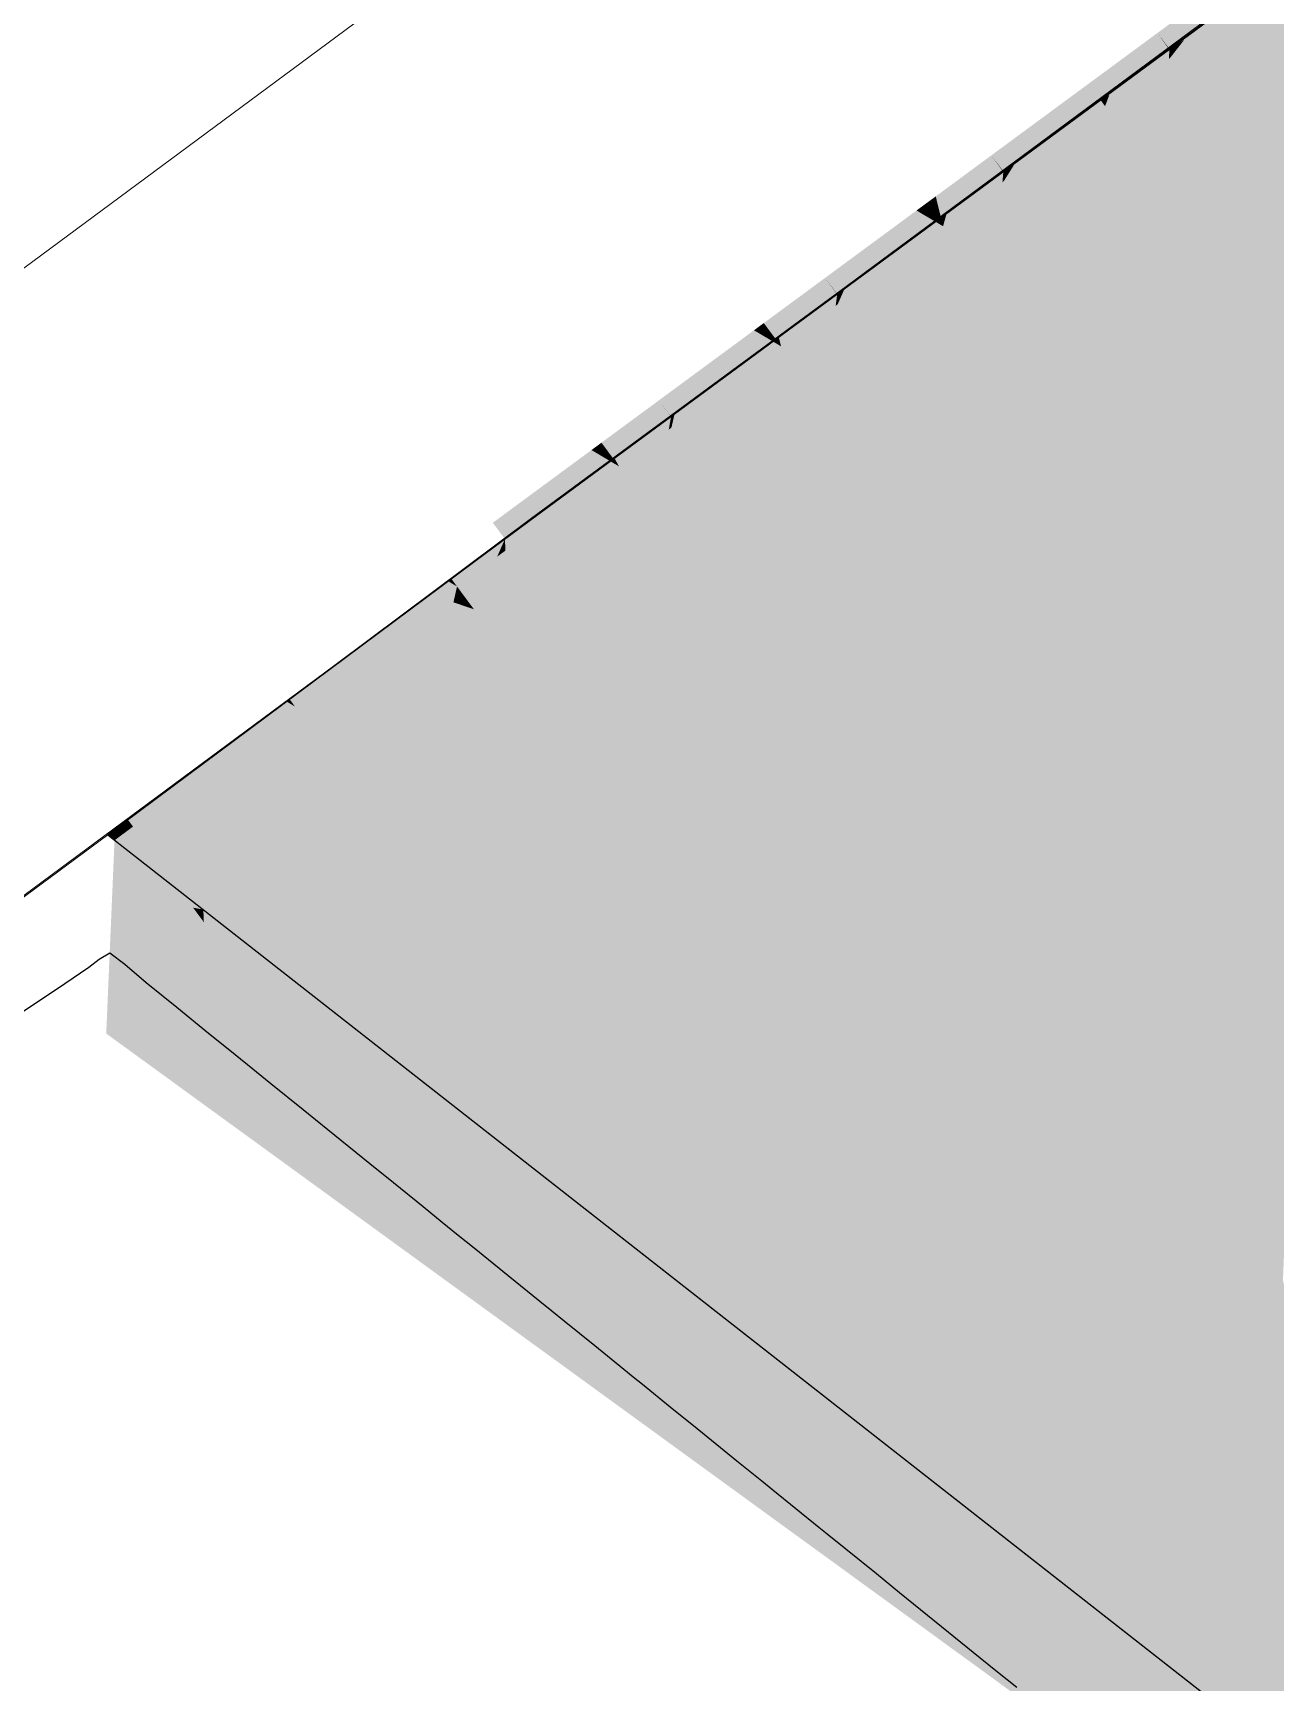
# Model space of a CAD drawing. Header units: millimetres. Extents: x 340454 to 342791, y 6993867 to 6995092.
# Drawn here: x 340753.27 to 340759.43, y 6994575.33 to 6994583.51 of the extents above; entities that cross this region are included whole.
import ezdxf

# ---------------------------------------------------------------- set-up
doc = ezdxf.new("R2010")
doc.units = ezdxf.units.MM
doc.header["$LTSCALE"] = 10
for name, color, linetype in [('A-MODELAGEM', 7, 'Continuous'), ('F-HZ-CORREDOR-FEAT', 2, 'Continuous'), ('T-HM-CURVA_INTERMEDIARIA', 45, 'Continuous'), ('URB-Calçadas', 2, 'Continuous'), ('URB-Quadras', 3, 'Continuous')]:
    doc.layers.add(name, color=color, linetype=linetype)

msp = doc.modelspace()

# ---------------------------------------------------------------- linework, layer by layer
at = {"lineweight": 20}
msp.add_lwpolyline([(340782.2703, 6994557.1014), (340785.611, 6994569.974), (340769.737, 6994591.4125), (340755.7423, 6994581.1048), (340753.6414, 6994579.5354), (340782.2703, 6994557.1014)], close=True, dxfattribs=at)
msp.add_lwpolyline([(340753.6414, 6994579.5354), (340741.1862, 6994570.321, 0.137363), (340740.1932, 6994569.0438), (340779.0267, 6994544.6031), (340782.2703, 6994557.1014), (340753.6414, 6994579.5354)], format="xyb", close=True, dxfattribs=at)
at = {"layer": 'A-MODELAGEM', "color": 11, "linetype": 'Continuous', "lineweight": -3}
for points in [[(340759.7019, 6994583.323), (340759.728, 6994583.995), (340759.3897, 6994583.7442)], [(340758.8461, 6994583.5116), (340758.9065, 6994583.4313), (340759.2633, 6994583.8191)], [(340759.2633, 6994583.8191), (340758.9065, 6994583.4313), (340758.9073, 6994583.4319)], [(340759.2633, 6994583.8191), (340758.9073, 6994583.4319), (340759.3079, 6994583.7927)], [(340759.3079, 6994583.7927), (340758.9073, 6994583.4319), (340759.3572, 6994583.7635)], [(340758.9494, 6994582.6589), (340759.3897, 6994583.7442), (340758.9083, 6994583.3873)], [(340758.9083, 6994583.3873), (340759.3897, 6994583.7442), (340758.9793, 6994583.4781)], [(340759.2997, 6994582.1863), (340759.3897, 6994583.7442), (340758.9494, 6994582.6589)], [(340759.3897, 6994583.7442), (340759.3629, 6994583.7601), (340758.9793, 6994583.4781)], [(340759.2997, 6994582.1863), (340759.7019, 6994583.323), (340759.3897, 6994583.7442)], [(340758.5041, 6994583.2596), (340758.529, 6994583.2261), (340758.8461, 6994583.5116)], [(340758.8461, 6994583.5116), (340758.529, 6994583.2261), (340758.9046, 6994583.4298)], [(340758.8461, 6994583.5116), (340758.9046, 6994583.4298), (340758.9057, 6994583.4307)], [(340758.8461, 6994583.5116), (340758.9057, 6994583.4307), (340758.9065, 6994583.4313)], [(340758.529, 6994583.2261), (340758.564, 6994583.1789), (340758.9046, 6994583.4298)], [(340758.9026, 6994583.3831), (340758.9054, 6994583.4238), (340758.6077, 6994583.205)], [(340758.9026, 6994583.3831), (340758.9037, 6994583.384), (340758.9055, 6994583.4239)], [(340758.9026, 6994583.3831), (340758.9055, 6994583.4239), (340758.9054, 6994583.4238)], [(340758.9037, 6994583.384), (340758.9083, 6994583.3873), (340758.9062, 6994583.4244)], [(340758.9037, 6994583.384), (340758.9062, 6994583.4244), (340758.9055, 6994583.4239)], [(340758.9083, 6994583.3873), (340758.9793, 6994583.4781), (340758.9062, 6994583.4244)], [(340758.5864, 6994583.1487), (340758.9026, 6994583.3831), (340758.6077, 6994583.205)], [(340758.8616, 6994582.7774), (340758.9026, 6994583.3831), (340758.5864, 6994583.1487)], [(340758.8616, 6994582.7774), (340758.9037, 6994583.384), (340758.9026, 6994583.3831)], [(340758.8757, 6994582.7583), (340758.9037, 6994583.384), (340758.8616, 6994582.7774)], [(340758.8757, 6994582.7583), (340758.9083, 6994583.3873), (340758.9037, 6994583.384)], [(340758.9494, 6994582.6589), (340758.9083, 6994583.3873), (340758.8757, 6994582.7583)], [(340758.0222, 6994582.9045), (340758.529, 6994583.2261), (340758.5041, 6994583.2596)], [(340759.6668, 6994582.4219), (340759.7019, 6994583.323), (340759.2997, 6994582.1863)], [(340758.0222, 6994582.9045), (340758.0831, 6994582.8244), (340758.529, 6994583.2261)], [(340758.529, 6994583.2261), (340758.0831, 6994582.8244), (340758.564, 6994583.1789)], [(340758.5864, 6994583.1487), (340758.5669, 6994583.175), (340758.1351, 6994582.8576)], [(340758.5864, 6994583.1487), (340758.6077, 6994583.205), (340758.5669, 6994583.175)], [(340758.1134, 6994582.1074), (340758.5864, 6994583.1487), (340758.084, 6994582.7764)], [(340758.084, 6994582.7764), (340758.5864, 6994583.1487), (340758.1351, 6994582.8576)], [(340758.4562, 6994581.6449), (340758.5864, 6994583.1487), (340758.1134, 6994582.1074)], [(340758.4562, 6994581.6449), (340758.8616, 6994582.7774), (340758.5864, 6994583.1487)], [(340757.7467, 6994582.7014), (340757.7557, 6994582.6645), (340758.0222, 6994582.9045)], [(340758.0222, 6994582.9045), (340757.7557, 6994582.6645), (340758.0812, 6994582.823)], [(340758.0222, 6994582.9045), (340758.0819, 6994582.8235), (340758.0831, 6994582.8244)], [(340758.0222, 6994582.9045), (340758.0812, 6994582.823), (340758.0819, 6994582.8235)], [(340758.084, 6994582.7764), (340758.1351, 6994582.8576), (340758.0822, 6994582.8187)], [(340757.7557, 6994582.6645), (340757.7726, 6994582.5956), (340758.0812, 6994582.823)], [(340758.03, 6994582.22), (340758.0775, 6994582.7715), (340757.783, 6994582.5532)], [(340757.783, 6994582.5532), (340758.0775, 6994582.7715), (340757.7993, 6994582.6108)], [(340758.0775, 6994582.7715), (340758.0815, 6994582.8183), (340757.7993, 6994582.6108)], [(340758.0528, 6994582.1892), (340758.0796, 6994582.7731), (340758.03, 6994582.22)], [(340758.03, 6994582.22), (340758.0796, 6994582.7731), (340758.0775, 6994582.7715)], [(340758.0743, 6994582.1602), (340758.0814, 6994582.7744), (340758.0528, 6994582.1892)], [(340758.0528, 6994582.1892), (340758.0814, 6994582.7744), (340758.0796, 6994582.7731)], [(340758.0945, 6994582.133), (340758.0828, 6994582.7755), (340758.0743, 6994582.1602)], [(340758.0743, 6994582.1602), (340758.0828, 6994582.7755), (340758.0814, 6994582.7744)], [(340758.0775, 6994582.7715), (340758.0796, 6994582.7731), (340758.0817, 6994582.8184)], [(340758.0775, 6994582.7715), (340758.0817, 6994582.8184), (340758.0815, 6994582.8183)], [(340758.0796, 6994582.7731), (340758.0814, 6994582.7744), (340758.0819, 6994582.8185)], [(340758.0796, 6994582.7731), (340758.0819, 6994582.8185), (340758.0817, 6994582.8184)], [(340758.0814, 6994582.7744), (340758.0828, 6994582.7755), (340758.082, 6994582.8186)], [(340758.0814, 6994582.7744), (340758.082, 6994582.8186), (340758.0819, 6994582.8185)], [(340758.0828, 6994582.7755), (340758.0822, 6994582.8187), (340758.082, 6994582.8186)], [(340758.0828, 6994582.7755), (340758.084, 6994582.7764), (340758.0822, 6994582.8187)], [(340758.0945, 6994582.133), (340758.084, 6994582.7764), (340758.0828, 6994582.7755)], [(340758.1134, 6994582.1074), (340758.084, 6994582.7764), (340758.0945, 6994582.133)], [(340758.7999, 6994581.8655), (340758.8616, 6994582.7774), (340758.4562, 6994581.6449)], [(340758.7999, 6994581.8655), (340758.8757, 6994582.7583), (340758.8616, 6994582.7774)], [(340758.8369, 6994581.8892), (340758.8757, 6994582.7583), (340758.7999, 6994581.8655)], [(340758.8369, 6994581.8892), (340758.9494, 6994582.6589), (340758.8757, 6994582.7583)], [(340757.6991, 6994582.6664), (340757.7557, 6994582.6645), (340757.7467, 6994582.7014)], [(340757.1983, 6994582.2973), (340757.2585, 6994582.2166), (340757.6514, 6994582.6312)], [(340757.6514, 6994582.6312), (340757.2585, 6994582.2166), (340757.2588, 6994582.2169)], [(340757.6514, 6994582.6312), (340757.2588, 6994582.2169), (340757.6921, 6994582.6071)], [(340757.6921, 6994582.6071), (340757.2588, 6994582.2169), (340757.7454, 6994582.5755)], [(340757.6514, 6994582.6312), (340757.6921, 6994582.6071), (340757.6991, 6994582.6664)], [(340757.6991, 6994582.6664), (340757.6921, 6994582.6071), (340757.7226, 6994582.6347)], [(340757.7226, 6994582.6347), (340757.6921, 6994582.6071), (340757.7454, 6994582.5755)], [(340757.6991, 6994582.6664), (340757.7226, 6994582.6347), (340757.7557, 6994582.6645)], [(340757.7557, 6994582.6645), (340757.7226, 6994582.6347), (340757.7725, 6994582.5955)], [(340757.7226, 6994582.6347), (340757.759, 6994582.5856), (340757.7725, 6994582.5955)], [(340757.7226, 6994582.6347), (340757.7454, 6994582.5755), (340757.7455, 6994582.5756)], [(340757.7226, 6994582.6347), (340757.7455, 6994582.5756), (340757.759, 6994582.5856)], [(340757.7557, 6994582.6645), (340757.7725, 6994582.5955), (340757.7726, 6994582.5956)], [(340757.783, 6994582.5532), (340757.7993, 6994582.6108), (340757.7735, 6994582.5919)], [(340758.9874, 6994581.9858), (340758.9494, 6994582.6589), (340758.8369, 6994581.8892)], [(340759.2997, 6994582.1863), (340758.9494, 6994582.6589), (340758.9874, 6994581.9858)], [(340757.291, 6994581.5377), (340757.783, 6994582.5532), (340757.2605, 6994582.166)], [(340757.2605, 6994582.166), (340757.783, 6994582.5532), (340757.2924, 6994582.2383)], [(340757.6127, 6994581.1036), (340757.783, 6994582.5532), (340757.291, 6994581.5377)], [(340757.783, 6994582.5532), (340757.7486, 6994582.5736), (340757.2924, 6994582.2383)], [(340757.6127, 6994581.1036), (340758.03, 6994582.22), (340757.783, 6994582.5532)], [(340757.783, 6994582.5532), (340757.7611, 6994582.5828), (340757.7486, 6994582.5736)], [(340757.783, 6994582.5532), (340757.7735, 6994582.5919), (340757.7611, 6994582.5828)], [(340759.6668, 6994582.4219), (340759.2997, 6994582.1863), (340759.6342, 6994581.5818)], [(340756.8941, 6994582.0731), (340756.9162, 6994582.0433), (340757.1983, 6994582.2973)], [(340757.1983, 6994582.2973), (340756.9162, 6994582.0433), (340757.2575, 6994582.2159)], [(340757.1983, 6994582.2973), (340757.2575, 6994582.2159), (340757.258, 6994582.2163)], [(340757.1983, 6994582.2973), (340757.258, 6994582.2163), (340757.2585, 6994582.2166)], [(340756.9162, 6994582.0433), (340756.954, 6994581.9923), (340757.2575, 6994582.2159)], [(340757.2506, 6994582.1586), (340757.2576, 6994582.2127), (340756.9691, 6994582.0006)], [(340757.2506, 6994582.1586), (340757.2549, 6994582.1619), (340757.2579, 6994582.2129)], [(340757.2506, 6994582.1586), (340757.2579, 6994582.2129), (340757.2576, 6994582.2127)], [(340757.2549, 6994582.1619), (340757.2581, 6994582.1642), (340757.2581, 6994582.213)], [(340757.2549, 6994582.1619), (340757.2581, 6994582.213), (340757.2579, 6994582.2129)], [(340757.2581, 6994582.1642), (340757.2605, 6994582.166), (340757.2582, 6994582.2131)], [(340757.2581, 6994582.1642), (340757.2582, 6994582.2131), (340757.2581, 6994582.213)], [(340757.2605, 6994582.166), (340757.2924, 6994582.2383), (340757.2582, 6994582.2131)], [(340757.9526, 6994581.3217), (340758.03, 6994582.22), (340757.6127, 6994581.1036)], [(340757.9526, 6994581.3217), (340758.0528, 6994582.1892), (340758.03, 6994582.22)], [(340758.0149, 6994581.3617), (340758.0528, 6994582.1892), (340757.9526, 6994581.3217)], [(340758.0149, 6994581.3617), (340758.0743, 6994582.1602), (340758.0528, 6994582.1892)], [(340759.2997, 6994582.1863), (340758.9874, 6994581.9858), (340759.0156, 6994581.4862)], [(340759.2997, 6994582.1863), (340759.0156, 6994581.4862), (340759.6342, 6994581.5818)], [(340756.9796, 6994581.9578), (340757.2506, 6994582.1586), (340756.9691, 6994582.0006)], [(340757.188, 6994581.6766), (340757.2506, 6994582.1586), (340756.9796, 6994581.9578)], [(340757.2242, 6994581.6278), (340757.2549, 6994582.1619), (340757.188, 6994581.6766)], [(340757.188, 6994581.6766), (340757.2549, 6994582.1619), (340757.2506, 6994582.1586)], [(340757.2242, 6994581.6278), (340757.2581, 6994582.1642), (340757.2549, 6994582.1619)], [(340757.2585, 6994581.5815), (340757.2581, 6994582.1642), (340757.2242, 6994581.6278)], [(340757.2585, 6994581.5815), (340757.2605, 6994582.166), (340757.2581, 6994582.1642)], [(340757.291, 6994581.5377), (340757.2605, 6994582.166), (340757.2585, 6994581.5815)], [(340758.0655, 6994581.3941), (340758.0743, 6994582.1602), (340758.0149, 6994581.3617)], [(340758.0655, 6994581.3941), (340758.0945, 6994582.133), (340758.0743, 6994582.1602)], [(340758.1074, 6994581.421), (340758.0945, 6994582.133), (340758.0655, 6994581.3941)], [(340758.1074, 6994581.421), (340758.1134, 6994582.1074), (340758.0945, 6994582.133)], [(340758.1426, 6994581.4437), (340758.1134, 6994582.1074), (340758.1074, 6994581.421)], [(340758.4562, 6994581.6449), (340758.1134, 6994582.1074), (340758.1426, 6994581.4437)], [(340756.3744, 6994581.6902), (340756.4344, 6994581.6093), (340756.8455, 6994582.0373)], [(340756.8455, 6994582.0373), (340756.4344, 6994581.6093), (340756.4346, 6994581.6094)], [(340756.8455, 6994582.0373), (340756.4346, 6994581.6094), (340756.8842, 6994582.0144)], [(340756.8455, 6994582.0373), (340756.8842, 6994582.0144), (340756.8941, 6994582.0731)], [(340756.8941, 6994582.0731), (340756.8842, 6994582.0144), (340756.9162, 6994582.0433)], [(340756.9162, 6994582.0433), (340756.8842, 6994582.0144), (340756.9395, 6994581.9815)], [(340756.9162, 6994582.0433), (340756.9395, 6994581.9816), (340756.954, 6994581.9923)], [(340756.9162, 6994582.0433), (340756.9395, 6994581.9815), (340756.9395, 6994581.9816)], [(340756.8842, 6994582.0144), (340756.4346, 6994581.6094), (340756.9395, 6994581.9815)], [(340756.459, 6994580.9808), (340756.9796, 6994581.9578), (340756.4363, 6994581.5551)], [(340756.4363, 6994581.5551), (340756.9796, 6994581.9578), (340756.4509, 6994581.6197)], [(340756.9796, 6994581.9578), (340756.9415, 6994581.9804), (340756.4509, 6994581.6197)], [(340756.7692, 6994580.5623), (340756.9796, 6994581.9578), (340756.459, 6994580.9808)], [(340756.7692, 6994580.5623), (340757.188, 6994581.6766), (340756.9796, 6994581.9578)], [(340756.9796, 6994581.9578), (340756.9553, 6994581.9905), (340756.9415, 6994581.9804)], [(340756.9796, 6994581.9578), (340756.9691, 6994582.0006), (340756.9553, 6994581.9905)], [(340758.9874, 6994581.9858), (340758.8369, 6994581.8892), (340759.0156, 6994581.4862)], [(340758.7999, 6994581.8655), (340758.4562, 6994581.6449), (340758.7259, 6994580.7726)], [(340758.7999, 6994581.8655), (340758.7259, 6994580.7726), (340758.7945, 6994580.9414)], [(340758.8369, 6994581.8892), (340758.7999, 6994581.8655), (340758.7945, 6994580.9414)], [(340758.8369, 6994581.8892), (340758.7945, 6994580.9414), (340759.0156, 6994581.4862)], [(340756.0891, 6994581.4799), (340756.1099, 6994581.4518), (340756.3744, 6994581.6902)], [(340756.3744, 6994581.6902), (340756.1099, 6994581.4518), (340756.4339, 6994581.6089)], [(340756.3744, 6994581.6902), (340756.4339, 6994581.6089), (340756.4342, 6994581.6091)], [(340756.3744, 6994581.6902), (340756.4342, 6994581.6091), (340756.4344, 6994581.6093)], [(340756.4363, 6994581.5551), (340756.4509, 6994581.6197), (340756.4343, 6994581.6075)], [(340757.0682, 6994580.7541), (340757.188, 6994581.6766), (340756.7692, 6994580.5623)], [(340757.0682, 6994580.7541), (340757.2242, 6994581.6278), (340757.188, 6994581.6766)], [(340757.178, 6994580.8246), (340757.2242, 6994581.6278), (340757.0682, 6994580.7541)], [(340757.178, 6994580.8246), (340757.2585, 6994581.5815), (340757.2242, 6994581.6278)], [(340758.4562, 6994581.6449), (340758.1426, 6994581.4437), (340758.1685, 6994580.8561)], [(340758.4562, 6994581.6449), (340758.1685, 6994580.8561), (340758.7259, 6994580.7726)], [(340756.1099, 6994581.4518), (340756.1491, 6994581.399), (340756.4339, 6994581.6089)], [(340756.4227, 6994581.5449), (340756.4339, 6994581.6072), (340756.1543, 6994581.4017)], [(340756.1762, 6994581.3623), (340756.4227, 6994581.5449), (340756.1543, 6994581.4017)], [(340756.3481, 6994581.1305), (340756.4227, 6994581.5449), (340756.1762, 6994581.3623)], [(340756.4043, 6994581.0546), (340756.4311, 6994581.5512), (340756.3481, 6994581.1305)], [(340756.3481, 6994581.1305), (340756.4311, 6994581.5512), (340756.4227, 6994581.5449)], [(340756.459, 6994580.9808), (340756.4363, 6994581.5551), (340756.4043, 6994581.0546)], [(340756.4043, 6994581.0546), (340756.4363, 6994581.5551), (340756.4311, 6994581.5512)], [(340756.4311, 6994581.5512), (340756.4339, 6994581.6072), (340756.4227, 6994581.5449)], [(340756.4363, 6994581.5551), (340756.4341, 6994581.6074), (340756.4311, 6994581.5512)], [(340756.4311, 6994581.5512), (340756.4341, 6994581.6074), (340756.4339, 6994581.6072)], [(340756.4363, 6994581.5551), (340756.4343, 6994581.6075), (340756.4341, 6994581.6074)], [(340757.259, 6994580.8765), (340757.2585, 6994581.5815), (340757.178, 6994580.8246)], [(340757.259, 6994580.8765), (340757.291, 6994581.5377), (340757.2585, 6994581.5815)], [(340757.3211, 6994580.9164), (340757.291, 6994581.5377), (340757.259, 6994580.8765)], [(340757.6127, 6994581.1036), (340757.291, 6994581.5377), (340757.3211, 6994580.9164)], [(340759.6342, 6994581.5818), (340759.0156, 6994581.4862), (340759.0805, 6994580.3357)], [(340759.6342, 6994581.5818), (340759.0805, 6994580.3357), (340759.5863, 6994580.3527)], [(340756.0395, 6994581.4433), (340756.0762, 6994581.4216), (340756.0891, 6994581.4799)], [(340756.0891, 6994581.4799), (340756.0762, 6994581.4216), (340756.1099, 6994581.4518)], [(340756.1099, 6994581.4518), (340756.0762, 6994581.4216), (340756.1336, 6994581.3876)], [(340756.1099, 6994581.4518), (340756.1336, 6994581.3876), (340756.1491, 6994581.399)], [(340756.1099, 6994581.4518), (340756.1336, 6994581.3876), (340756.1336, 6994581.3876)], [(340759.0156, 6994581.4862), (340758.7945, 6994580.9414), (340759.0805, 6994580.3357)], [(340755.5505, 6994581.083), (340755.6103, 6994581.0019), (340756.0395, 6994581.4433)], [(340756.0395, 6994581.4433), (340755.6103, 6994581.0019), (340756.0762, 6994581.4216)], [(340756.0762, 6994581.4216), (340755.6103, 6994581.0019), (340756.1336, 6994581.3876)], [(340756.1762, 6994581.3623), (340756.1344, 6994581.3871), (340755.6103, 6994581.0019)], [(340756.1762, 6994581.3623), (340756.1496, 6994581.3983), (340756.1344, 6994581.3871)], [(340756.1762, 6994581.3623), (340756.1543, 6994581.4017), (340756.1496, 6994581.3983)], [(340758.0655, 6994581.3941), (340758.0149, 6994581.3617), (340758.0557, 6994580.5468)], [(340758.0655, 6994581.3941), (340758.0557, 6994580.5468), (340758.12, 6994580.7232)], [(340758.1074, 6994581.421), (340758.0655, 6994581.3941), (340758.12, 6994580.7232)], [(340758.1426, 6994581.4437), (340758.1074, 6994581.421), (340758.1685, 6994580.8561)], [(340758.1074, 6994581.421), (340758.12, 6994580.7232), (340758.1685, 6994580.8561)], [(340755.6131, 6994580.9449), (340756.1762, 6994581.3623), (340755.6103, 6994581.0019)], [(340755.6391, 6994580.4076), (340756.1762, 6994581.3623), (340755.6131, 6994580.9449)], [(340755.9257, 6994580.0209), (340756.1762, 6994581.3623), (340755.6391, 6994580.4076)], [(340756.1775, 6994580.1825), (340756.1762, 6994581.3623), (340755.9257, 6994580.0209)], [(340756.1775, 6994580.1825), (340756.3481, 6994581.1305), (340756.1762, 6994581.3623)], [(340757.9526, 6994581.3217), (340757.6127, 6994581.1036), (340757.8334, 6994579.9374)], [(340757.9526, 6994581.3217), (340757.8334, 6994579.9374), (340757.9662, 6994580.3016)], [(340758.0149, 6994581.3617), (340757.9526, 6994581.3217), (340757.9662, 6994580.3016)], [(340758.0149, 6994581.3617), (340757.9662, 6994580.3016), (340758.0557, 6994580.5468)], [(340756.1775, 6994580.1825), (340756.4043, 6994581.0546), (340756.3481, 6994581.1305)], [(340756.3638, 6994580.302), (340756.4043, 6994581.0546), (340756.1775, 6994580.1825)], [(340756.3638, 6994580.302), (340756.459, 6994580.9808), (340756.4043, 6994581.0546)], [(340757.6127, 6994581.1036), (340757.3211, 6994580.9164), (340757.3515, 6994580.2887)], [(340757.6127, 6994581.1036), (340757.3515, 6994580.2887), (340757.8334, 6994579.9374)], [(340755.3484, 6994580.7998), (340755.6103, 6994581.0019), (340755.3451, 6994580.8043)], [(340755.3604, 6994580.7837), (340755.6103, 6994581.0019), (340755.3484, 6994580.7998)], [(340755.4892, 6994580.853), (340755.6103, 6994581.0019), (340755.3604, 6994580.7837)], [(340755.5717, 6994580.9142), (340755.6103, 6994581.0019), (340755.4892, 6994580.853)], [(340755.6013, 6994580.9362), (340755.6103, 6994581.0019), (340755.5717, 6994580.9142)], [(340755.6131, 6994580.9449), (340755.6103, 6994581.0019), (340755.6013, 6994580.9362)], [(340756.4828, 6994580.3784), (340756.459, 6994580.9808), (340756.3638, 6994580.302)], [(340756.7692, 6994580.5623), (340756.459, 6994580.9808), (340756.4828, 6994580.3784)], [(340755.5462, 6994580.533), (340755.5717, 6994580.9142), (340755.4568, 6994580.6535)], [(340755.4568, 6994580.6535), (340755.5717, 6994580.9142), (340755.4892, 6994580.853)], [(340755.6391, 6994580.4076), (340755.6131, 6994580.9449), (340755.5462, 6994580.533)], [(340755.5462, 6994580.533), (340755.6131, 6994580.9449), (340755.6013, 6994580.9362)], [(340755.5462, 6994580.533), (340755.6013, 6994580.9362), (340755.5717, 6994580.9142)], [(340757.259, 6994580.8765), (340757.178, 6994580.8246), (340757.2595, 6994580.0018)], [(340757.3211, 6994580.9164), (340757.259, 6994580.8765), (340757.3515, 6994580.2887)], [(340757.259, 6994580.8765), (340757.2595, 6994580.0018), (340757.3515, 6994580.2887)], [(340758.7945, 6994580.9414), (340758.7259, 6994580.7726), (340758.7323, 6994579.5519)], [(340758.7945, 6994580.9414), (340758.7323, 6994579.5519), (340759.0805, 6994580.3357)], [(340755.3348, 6994580.7894), (340755.3451, 6994580.8043), (340755.3293, 6994580.7926)], [(340755.3348, 6994580.7894), (340755.3484, 6994580.7998), (340755.3451, 6994580.8043)], [(340755.3539, 6994580.778), (340755.3484, 6994580.7998), (340755.3348, 6994580.7894)], [(340755.3539, 6994580.778), (340755.3604, 6994580.7837), (340755.3484, 6994580.7998)], [(340755.4892, 6994580.853), (340755.3604, 6994580.7837), (340755.3729, 6994580.7668)], [(340755.3949, 6994580.7371), (340755.4892, 6994580.853), (340755.3729, 6994580.7668)], [(340755.4568, 6994580.6535), (340755.4892, 6994580.853), (340755.3949, 6994580.7371)], [(340757.178, 6994580.8246), (340757.0682, 6994580.7541), (340757.1025, 6994579.512)], [(340757.178, 6994580.8246), (340757.1025, 6994579.512), (340757.2595, 6994580.0018)], [(340758.1685, 6994580.8561), (340758.12, 6994580.7232), (340758.2263, 6994579.5417)], [(340758.7259, 6994580.7726), (340758.1685, 6994580.8561), (340758.2263, 6994579.5417)], [(340754.5565, 6994580.1888), (340755.3293, 6994580.7926), (340754.5431, 6994580.207)], [(340754.5565, 6994580.1888), (340755.3348, 6994580.7894), (340755.3293, 6994580.7926)], [(340755.1625, 6994580.6109), (340755.3348, 6994580.7894), (340754.5565, 6994580.1888)], [(340755.1625, 6994580.6109), (340755.3539, 6994580.778), (340755.3348, 6994580.7894)], [(340755.3729, 6994580.7668), (340755.3539, 6994580.778), (340755.1625, 6994580.6109)], [(340755.3551, 6994580.6883), (340755.3729, 6994580.7668), (340755.1625, 6994580.6109)], [(340755.3729, 6994580.7668), (340755.3604, 6994580.7837), (340755.3539, 6994580.778)], [(340755.3551, 6994580.6883), (340755.3949, 6994580.7371), (340755.3729, 6994580.7668)], [(340755.4568, 6994580.6535), (340755.3949, 6994580.7371), (340755.3551, 6994580.6883)], [(340757.0682, 6994580.7541), (340756.7692, 6994580.5623), (340756.5127, 6994579.6224)], [(340757.0682, 6994580.7541), (340756.5127, 6994579.6224), (340756.7735, 6994578.4858)], [(340757.0682, 6994580.7541), (340756.7735, 6994578.4858), (340757.1025, 6994579.512)], [(340758.12, 6994580.7232), (340758.0557, 6994580.5468), (340758.145, 6994579.3415)], [(340758.12, 6994580.7232), (340758.145, 6994579.3415), (340758.2263, 6994579.5417)], [(340758.7259, 6994580.7726), (340758.2263, 6994579.5417), (340758.6273, 6994579.3156)], [(340758.7259, 6994580.7726), (340758.6273, 6994579.3156), (340758.7323, 6994579.5519)], [(340755.2321, 6994580.1432), (340755.3551, 6994580.6883), (340754.7434, 6994579.9367)], [(340754.7434, 6994579.9367), (340755.3551, 6994580.6883), (340755.1625, 6994580.6109)], [(340755.2321, 6994580.1432), (340755.4568, 6994580.6535), (340755.3551, 6994580.6883)], [(340755.2321, 6994580.1432), (340755.5462, 6994580.533), (340755.4568, 6994580.6535)], [(340755.1625, 6994580.6109), (340754.5565, 6994580.1888), (340754.5695, 6994580.1713)], [(340754.6047, 6994580.1239), (340755.1625, 6994580.6109), (340754.5695, 6994580.1713)], [(340754.7434, 6994579.9367), (340755.1625, 6994580.6109), (340754.6047, 6994580.1239)], [(340756.7692, 6994580.5623), (340756.4828, 6994580.3784), (340756.5127, 6994579.6224)], [(340755.4329, 6994579.7046), (340755.5462, 6994580.533), (340755.2321, 6994580.1432)], [(340755.4329, 6994579.7046), (340755.6391, 6994580.4076), (340755.5462, 6994580.533)], [(340758.0557, 6994580.5468), (340757.9662, 6994580.3016), (340758.0387, 6994579.0796)], [(340758.0557, 6994580.5468), (340758.0387, 6994579.0796), (340758.145, 6994579.3415)], [(340755.666, 6994579.8542), (340755.6391, 6994580.4076), (340755.4329, 6994579.7046)], [(340755.9257, 6994580.0209), (340755.6391, 6994580.4076), (340755.666, 6994579.8542)], [(340756.4828, 6994580.3784), (340756.3638, 6994580.302), (340756.5127, 6994579.6224)], [(340759.0805, 6994580.3357), (340758.7323, 6994579.5519), (340759.1329, 6994579.4085)], [(340759.5863, 6994580.3527), (340759.0805, 6994580.3357), (340759.1329, 6994579.4085)], [(340759.5863, 6994580.3527), (340759.1329, 6994579.4085), (340759.5481, 6994579.3693)], [(340756.3638, 6994580.302), (340756.1775, 6994580.1825), (340756.2816, 6994578.776)], [(340756.3638, 6994580.302), (340756.2816, 6994578.776), (340756.5127, 6994579.6224)], [(340757.3515, 6994580.2887), (340757.2595, 6994580.0018), (340757.423, 6994578.8124)], [(340757.3515, 6994580.2887), (340757.423, 6994578.8124), (340757.8334, 6994579.9374)], [(340757.9662, 6994580.3016), (340757.8334, 6994579.9374), (340757.8938, 6994578.7224)], [(340757.9662, 6994580.3016), (340757.8938, 6994578.7224), (340758.0387, 6994579.0796)], [(340753.7646, 6994579.5779), (340754.5281, 6994580.1959), (340753.7411, 6994579.6096)], [(340753.7646, 6994579.5779), (340754.5493, 6994580.1833), (340754.5281, 6994580.1959)], [(340753.7661, 6994579.5759), (340754.5493, 6994580.1833), (340753.7646, 6994579.5779)], [(340754.5695, 6994580.1713), (340754.5493, 6994580.1833), (340753.7661, 6994579.5759)], [(340754.5421, 6994580.0692), (340754.5695, 6994580.1713), (340753.7661, 6994579.5759)], [(340754.5493, 6994580.1833), (340754.5431, 6994580.207), (340754.5281, 6994580.1959)], [(340754.5421, 6994580.0692), (340754.6047, 6994580.1239), (340754.5695, 6994580.1713)], [(340754.5493, 6994580.1833), (340754.5565, 6994580.1888), (340754.5431, 6994580.207)], [(340754.5695, 6994580.1713), (340754.5565, 6994580.1888), (340754.5493, 6994580.1833)], [(340754.9928, 6994579.6002), (340755.2321, 6994580.1432), (340754.7434, 6994579.9367)], [(340755.0822, 6994579.4796), (340755.2321, 6994580.1432), (340754.9928, 6994579.6002)], [(340755.4329, 6994579.7046), (340755.2321, 6994580.1432), (340755.0822, 6994579.4796)], [(340756.1775, 6994580.1825), (340755.706, 6994579.0293), (340755.762, 6994577.8736)], [(340756.1775, 6994580.1825), (340755.9257, 6994580.0209), (340755.706, 6994579.0293)], [(340756.1775, 6994580.1825), (340755.762, 6994577.8736), (340756.2816, 6994578.776)], [(340753.849, 6994579.464), (340754.5421, 6994580.0692), (340753.7661, 6994579.5759)], [(340754.3901, 6994579.5024), (340754.5421, 6994580.0692), (340753.849, 6994579.464)], [(340754.3901, 6994579.5024), (340754.7434, 6994579.9367), (340754.5421, 6994580.0692)], [(340754.7434, 6994579.9367), (340754.6047, 6994580.1239), (340754.5421, 6994580.0692)], [(340755.9257, 6994580.0209), (340755.666, 6994579.8542), (340755.706, 6994579.0293)], [(340757.2595, 6994580.0018), (340757.1025, 6994579.512), (340757.2606, 6994578.3671)], [(340757.2595, 6994580.0018), (340757.2606, 6994578.3671), (340757.423, 6994578.8124)], [(340754.9928, 6994579.6002), (340754.7434, 6994579.9367), (340754.3901, 6994579.5024)], [(340757.8334, 6994579.9374), (340757.423, 6994578.8124), (340757.6843, 6994578.2064)], [(340757.8334, 6994579.9374), (340757.6843, 6994578.2064), (340757.8938, 6994578.7224)], [(340755.666, 6994579.8542), (340755.4329, 6994579.7046), (340755.706, 6994579.0293)], [(340755.4329, 6994579.7046), (340755.0822, 6994579.4796), (340755.2385, 6994578.2839)], [(340755.4329, 6994579.7046), (340755.2385, 6994578.2839), (340755.706, 6994579.0293)], [(340753.6752, 6994579.5089), (340753.7269, 6994579.5991), (340753.6414, 6994579.5354)], [(340753.6752, 6994579.5089), (340753.7638, 6994579.5772), (340753.7269, 6994579.5991)], [(340753.6755, 6994579.5087), (340753.7638, 6994579.5772), (340753.6752, 6994579.5089)], [(340753.7661, 6994579.5759), (340753.7638, 6994579.5772), (340753.6755, 6994579.5087)], [(340753.7312, 6994579.465), (340753.7661, 6994579.5759), (340753.6755, 6994579.5087)], [(340753.7638, 6994579.5772), (340753.7411, 6994579.6096), (340753.7269, 6994579.5991)], [(340753.849, 6994579.464), (340753.7661, 6994579.5759), (340753.7312, 6994579.465)], [(340753.7638, 6994579.5772), (340753.7646, 6994579.5779), (340753.7411, 6994579.6096)], [(340753.7661, 6994579.5759), (340753.7646, 6994579.5779), (340753.7638, 6994579.5772)], [(340754.8836, 6994579.3521), (340754.9928, 6994579.6002), (340754.3901, 6994579.5024)], [(340755.0822, 6994579.4796), (340754.9928, 6994579.6002), (340754.8836, 6994579.3521)], [(340756.5127, 6994579.6224), (340756.2816, 6994578.776), (340756.5812, 6994577.886)], [(340756.5127, 6994579.6224), (340756.5812, 6994577.886), (340756.7735, 6994578.4858)], [(340753.6752, 6994579.5089), (340753.6414, 6994579.5354), (340753.6745, 6994579.508)], [(340753.731, 6994579.4644), (340753.6745, 6994579.508), (340753.6634, 6994579.2494)], [(340753.6755, 6994579.5087), (340753.6752, 6994579.5089), (340753.6745, 6994579.508)], [(340753.7312, 6994579.465), (340753.6755, 6994579.5087), (340753.6745, 6994579.508)], [(340753.7312, 6994579.465), (340753.6745, 6994579.508), (340753.731, 6994579.4644)], [(340754.3901, 6994579.5024), (340753.849, 6994579.464), (340754.0105, 6994579.2461)], [(340754.1149, 6994579.1643), (340754.3901, 6994579.5024), (340754.0105, 6994579.2461)], [(340754.2673, 6994579.0449), (340754.3901, 6994579.5024), (340754.1149, 6994579.1643)], [(340754.3293, 6994578.9963), (340754.3901, 6994579.5024), (340754.2673, 6994579.0449)], [(340754.8836, 6994579.3521), (340754.3901, 6994579.5024), (340754.3293, 6994578.9963)], [(340757.1025, 6994579.512), (340756.7735, 6994578.4858), (340756.9947, 6994577.6381)], [(340757.1025, 6994579.512), (340756.9947, 6994577.6381), (340757.2606, 6994578.3671)], [(340758.2263, 6994579.5417), (340758.145, 6994579.3415), (340758.2715, 6994578.5147)], [(340758.2263, 6994579.5417), (340758.2715, 6994578.5147), (340758.6273, 6994579.3156)], [(340758.7323, 6994579.5519), (340758.6273, 6994579.3156), (340758.6841, 6994578.4738)], [(340758.7323, 6994579.5519), (340758.6841, 6994578.4738), (340759.1329, 6994579.4085)], [(340753.7939, 6994579.4159), (340753.731, 6994579.4644), (340753.6634, 6994579.2494)], [(340754.0105, 6994579.2461), (340753.7939, 6994579.4159), (340753.6634, 6994579.2494)], [(340753.7939, 6994579.4159), (340753.7312, 6994579.465), (340753.731, 6994579.4644)], [(340753.7939, 6994579.4159), (340753.849, 6994579.464), (340753.7312, 6994579.465)], [(340754.0105, 6994579.2461), (340753.849, 6994579.464), (340753.7939, 6994579.4159)], [(340755.0822, 6994579.4796), (340754.8836, 6994579.3521), (340754.9246, 6994578.5298)], [(340755.0822, 6994579.4796), (340754.9246, 6994578.5298), (340755.2385, 6994578.2839)], [(340759.1329, 6994579.4085), (340758.6841, 6994578.4738), (340759.176, 6994578.6452)], [(340759.5481, 6994579.3693), (340759.1329, 6994579.4085), (340759.176, 6994578.6452)], [(340754.8836, 6994579.3521), (340754.3293, 6994578.9963), (340754.6248, 6994578.7647)], [(340754.8836, 6994579.3521), (340754.6248, 6994578.7647), (340754.9246, 6994578.5298)], [(340758.145, 6994579.3415), (340758.0387, 6994579.0796), (340758.1644, 6994578.2737)], [(340758.145, 6994579.3415), (340758.1644, 6994578.2737), (340758.2715, 6994578.5147)], [(340759.5481, 6994579.3693), (340759.176, 6994578.6452), (340759.5168, 6994578.5645)], [(340754.0924, 6994579.1356), (340753.6634, 6994579.2494), (340753.6333, 6994578.5497)], [(340754.0924, 6994579.1356), (340754.0641, 6994579.1739), (340753.6634, 6994579.2494)], [(340754.0641, 6994579.1739), (340754.0105, 6994579.2461), (340753.6634, 6994579.2494)], [(340754.1149, 6994579.1643), (340754.0105, 6994579.2461), (340754.0641, 6994579.1739)], [(340758.6273, 6994579.3156), (340758.2715, 6994578.5147), (340758.5517, 6994578.1981)], [(340758.6273, 6994579.3156), (340758.5517, 6994578.1981), (340758.6841, 6994578.4738)], [(340754.1149, 6994579.1643), (340754.0641, 6994579.1739), (340754.0924, 6994579.1356)], [(340754.1176, 6994579.1017), (340754.1149, 6994579.1643), (340754.0924, 6994579.1356)], [(340754.2673, 6994579.0449), (340754.1149, 6994579.1643), (340754.1176, 6994579.1017)], [(340754.1276, 6994578.8669), (340754.0924, 6994579.1356), (340753.6333, 6994578.5497)], [(340754.1276, 6994578.8669), (340754.1176, 6994579.1017), (340754.0924, 6994579.1356)], [(340754.2387, 6994578.9382), (340754.1176, 6994579.1017), (340754.1276, 6994578.8669)], [(340754.2673, 6994579.0449), (340754.1176, 6994579.1017), (340754.2387, 6994578.9382)], [(340758.0387, 6994579.0796), (340757.8938, 6994578.7224), (340758.0258, 6994577.9618)], [(340758.0387, 6994579.0796), (340758.0258, 6994577.9618), (340758.1644, 6994578.2737)], [(340754.3293, 6994578.9963), (340754.2673, 6994579.0449), (340754.2387, 6994578.9382)], [(340754.3293, 6994578.9963), (340754.2387, 6994578.9382), (340754.6248, 6994578.7647)], [(340755.706, 6994579.0293), (340755.2385, 6994578.2839), (340755.496, 6994578.082)], [(340755.706, 6994579.0293), (340755.496, 6994578.082), (340755.762, 6994577.8736)], [(340754.2387, 6994578.9382), (340754.1276, 6994578.8669), (340754.1575, 6994578.1684)], [(340754.6248, 6994578.7647), (340754.2387, 6994578.9382), (340754.1575, 6994578.1684)], [(340754.1276, 6994578.8669), (340753.6333, 6994578.5497), (340754.1575, 6994578.1684)], [(340754.6248, 6994578.7647), (340754.1575, 6994578.1684), (340754.7885, 6994577.7096)], [(340754.6248, 6994578.7647), (340754.7885, 6994577.7096), (340754.9246, 6994578.5298)], [(340756.2816, 6994578.776), (340755.762, 6994577.8736), (340755.9871, 6994577.6973)], [(340756.2816, 6994578.776), (340755.9871, 6994577.6973), (340756.2139, 6994577.5195)], [(340756.2816, 6994578.776), (340756.2139, 6994577.5195), (340756.5812, 6994577.886)], [(340757.423, 6994578.8124), (340757.2606, 6994578.3671), (340757.4772, 6994577.696)], [(340757.423, 6994578.8124), (340757.4772, 6994577.696), (340757.6843, 6994578.2064)], [(340757.8938, 6994578.7224), (340757.6843, 6994578.2064), (340757.8396, 6994577.5427)], [(340757.8938, 6994578.7224), (340757.8396, 6994577.5427), (340758.0258, 6994577.9618)], [(340759.176, 6994578.6452), (340758.6841, 6994578.4738), (340758.6455, 6994577.613)], [(340759.176, 6994578.6452), (340758.6455, 6994577.613), (340759.2121, 6994578.006)], [(340759.5168, 6994578.5645), (340759.176, 6994578.6452), (340759.2121, 6994578.006)], [(340754.9246, 6994578.5298), (340754.7885, 6994577.7096), (340755.2385, 6994578.2839)], [(340758.2715, 6994578.5147), (340758.1644, 6994578.2737), (340758.3078, 6994577.6902)], [(340758.2715, 6994578.5147), (340758.3078, 6994577.6902), (340758.5517, 6994578.1981)], [(340759.5168, 6994578.5645), (340759.2121, 6994578.006), (340759.4907, 6994577.8938)], [(340756.7735, 6994578.4858), (340756.5812, 6994577.886), (340756.6079, 6994577.2108)], [(340756.7735, 6994578.4858), (340756.6079, 6994577.2108), (340756.9947, 6994577.6381)], [(340758.6841, 6994578.4738), (340758.5517, 6994578.1981), (340758.6455, 6994577.613)], [(340757.2606, 6994578.3671), (340756.9947, 6994577.6381), (340757.2614, 6994577.1645)], [(340757.2606, 6994578.3671), (340757.2614, 6994577.1645), (340757.4772, 6994577.696)], [(340755.2385, 6994578.2839), (340754.7885, 6994577.7096), (340755.3267, 6994577.3181)], [(340755.2385, 6994578.2839), (340755.3267, 6994577.3181), (340755.496, 6994578.082)], [(340758.1644, 6994578.2737), (340758.0258, 6994577.9618), (340758.1798, 6994577.4237)], [(340758.1644, 6994578.2737), (340758.1798, 6994577.4237), (340758.3078, 6994577.6902)], [(340757.6843, 6994578.2064), (340757.4772, 6994577.696), (340757.576, 6994576.9495)], [(340757.6843, 6994578.2064), (340757.576, 6994576.9495), (340757.8396, 6994577.5427)], [(340758.5517, 6994578.1981), (340758.3078, 6994577.6902), (340758.4918, 6994577.3138)], [(340758.5517, 6994578.1981), (340758.4918, 6994577.3138), (340758.6455, 6994577.613)], [(340755.496, 6994578.082), (340755.3267, 6994577.3181), (340755.762, 6994577.8736)], [(340758.0258, 6994577.9618), (340757.8396, 6994577.5427), (340758.0157, 6994577.082)], [(340758.0258, 6994577.9618), (340758.0157, 6994577.082), (340758.1798, 6994577.4237)], [(340759.2121, 6994578.006), (340758.6455, 6994577.613), (340758.6141, 6994576.9098)], [(340759.2121, 6994578.006), (340758.6141, 6994576.9098), (340759.2427, 6994577.4628)], [(340759.2121, 6994578.006), (340759.2427, 6994577.4628), (340759.4907, 6994577.8938)], [(340755.762, 6994577.8736), (340755.3267, 6994577.3181), (340755.7913, 6994576.9803)], [(340755.762, 6994577.8736), (340755.7913, 6994576.9803), (340755.9871, 6994577.6973)], [(340756.5812, 6994577.886), (340756.2139, 6994577.5195), (340756.4136, 6994577.363)], [(340756.5812, 6994577.886), (340756.4136, 6994577.363), (340756.6079, 6994577.2108)], [(340759.4907, 6994577.8938), (340759.2427, 6994577.4628), (340759.4685, 6994577.3248)], [(340755.9871, 6994577.6973), (340755.7913, 6994576.9803), (340756.2139, 6994577.5195)], [(340757.4772, 6994577.696), (340757.2614, 6994577.1645), (340757.5195, 6994576.8222)], [(340757.4772, 6994577.696), (340757.5195, 6994576.8222), (340757.576, 6994576.9495)], [(340758.3078, 6994577.6902), (340758.1798, 6994577.4237), (340758.3375, 6994577.0136)], [(340758.3078, 6994577.6902), (340758.3375, 6994577.0136), (340758.4918, 6994577.3138)], [(340756.9947, 6994577.6381), (340756.6079, 6994577.2108), (340756.7875, 6994577.07)], [(340756.9947, 6994577.6381), (340756.7875, 6994577.07), (340756.9545, 6994576.9392)], [(340756.9947, 6994577.6381), (340756.9545, 6994576.9392), (340757.2614, 6994577.1645)], [(340758.6455, 6994577.613), (340758.4918, 6994577.3138), (340758.6141, 6994576.9098)], [(340757.8396, 6994577.5427), (340757.576, 6994576.9495), (340757.7977, 6994576.6279)], [(340757.8396, 6994577.5427), (340757.7977, 6994576.6279), (340758.0157, 6994577.082)], [(340756.2139, 6994577.5195), (340755.7913, 6994576.9803), (340756.1964, 6994576.6857)], [(340756.2139, 6994577.5195), (340756.1964, 6994576.6857), (340756.4136, 6994577.363)], [(340759.2427, 6994577.4628), (340758.6141, 6994576.9098), (340758.5879, 6994576.3245)], [(340759.2427, 6994577.4628), (340758.5879, 6994576.3245), (340759.2692, 6994576.9944)], [(340759.2427, 6994577.4628), (340759.2692, 6994576.9944), (340759.4685, 6994577.3248)], [(340756.4136, 6994577.363), (340756.1964, 6994576.6857), (340756.6079, 6994577.2108)], [(340758.1798, 6994577.4237), (340758.0157, 6994577.082), (340758.1923, 6994576.7311)], [(340758.1798, 6994577.4237), (340758.1923, 6994576.7311), (340758.3375, 6994577.0136)], [(340758.4918, 6994577.3138), (340758.3375, 6994577.0136), (340758.4433, 6994576.5966)], [(340758.4918, 6994577.3138), (340758.4433, 6994576.5966), (340758.6141, 6994576.9098)], [(340759.4685, 6994577.3248), (340759.2692, 6994576.9944), (340759.3796, 6994575.0388)], [(340759.4685, 6994577.3248), (340759.3796, 6994575.0388), (340760.2, 6994574.3959)], [(340756.6079, 6994577.2108), (340756.1964, 6994576.6857), (340756.5528, 6994576.4265)], [(340756.6079, 6994577.2108), (340756.5528, 6994576.4265), (340756.7875, 6994577.07)], [(340757.2614, 6994577.1645), (340756.9545, 6994576.9392), (340757.118, 6994576.8111)], [(340757.2614, 6994577.1645), (340757.118, 6994576.8111), (340757.2617, 6994576.6984)], [(340757.2614, 6994577.1645), (340757.2617, 6994576.6984), (340757.5195, 6994576.8222)], [(340756.7875, 6994577.07), (340756.5528, 6994576.4265), (340756.9545, 6994576.9392)], [(340758.0157, 6994577.082), (340757.7977, 6994576.6279), (340758.0075, 6994576.3714)], [(340758.0157, 6994577.082), (340758.0075, 6994576.3714), (340758.1923, 6994576.7311)], [(340758.3375, 6994577.0136), (340758.1923, 6994576.7311), (340758.3624, 6994576.4484)], [(340758.3375, 6994577.0136), (340758.3624, 6994576.4484), (340758.4433, 6994576.5966)], [(340759.2692, 6994576.9944), (340758.5879, 6994576.3245), (340758.5657, 6994575.8287)], [(340759.2692, 6994576.9944), (340758.5657, 6994575.8287), (340759.3796, 6994575.0388)], [(340756.9545, 6994576.9392), (340756.5528, 6994576.4265), (340756.8686, 6994576.1968)], [(340756.9545, 6994576.9392), (340756.8686, 6994576.1968), (340757.118, 6994576.8111)], [(340757.576, 6994576.9495), (340757.5195, 6994576.8222), (340757.5359, 6994576.4836)], [(340757.576, 6994576.9495), (340757.5359, 6994576.4836), (340757.7977, 6994576.6279)], [(340758.6141, 6994576.9098), (340758.4433, 6994576.5966), (340758.5879, 6994576.3245)], [(340757.118, 6994576.8111), (340756.8686, 6994576.1968), (340757.2617, 6994576.6984)], [(340757.5195, 6994576.8222), (340757.2617, 6994576.6984), (340757.4121, 6994576.5806)], [(340757.5195, 6994576.8222), (340757.4121, 6994576.5806), (340757.5359, 6994576.4836)], [(340758.1923, 6994576.7311), (340758.0075, 6994576.3714), (340758.2028, 6994576.1558)], [(340758.1923, 6994576.7311), (340758.2028, 6994576.1558), (340758.3624, 6994576.4484)], [(340757.2617, 6994576.6984), (340756.8686, 6994576.1968), (340757.1506, 6994575.9918)], [(340757.2617, 6994576.6984), (340757.1506, 6994575.9918), (340757.4121, 6994576.5806)], [(340757.7977, 6994576.6279), (340757.5359, 6994576.4836), (340757.6757, 6994576.374)], [(340757.7977, 6994576.6279), (340757.6757, 6994576.374), (340757.7822, 6994576.2906)], [(340757.7977, 6994576.6279), (340757.7822, 6994576.2906), (340758.0075, 6994576.3714)], [(340757.4121, 6994576.5806), (340757.1506, 6994575.9918), (340757.5359, 6994576.4836)], [(340758.4433, 6994576.5966), (340758.3624, 6994576.4484), (340758.4031, 6994576.0033)], [(340758.4433, 6994576.5966), (340758.4031, 6994576.0033), (340758.5879, 6994576.3245)], [(340757.5359, 6994576.4836), (340757.1506, 6994575.9918), (340757.4037, 6994575.8077)], [(340757.5359, 6994576.4836), (340757.4037, 6994575.8077), (340757.6757, 6994576.374)], [(340758.3624, 6994576.4484), (340758.2028, 6994576.1558), (340758.3835, 6994575.9692)], [(340758.3624, 6994576.4484), (340758.3835, 6994575.9692), (340758.4031, 6994576.0033)], [(340757.6757, 6994576.374), (340757.4037, 6994575.8077), (340757.7822, 6994576.2906)], [(340758.0075, 6994576.3714), (340757.7822, 6994576.2906), (340757.9132, 6994576.1879)], [(340758.0075, 6994576.3714), (340757.9132, 6994576.1879), (340758.0045, 6994576.1163)], [(340758.0075, 6994576.3714), (340758.0045, 6994576.1163), (340758.2028, 6994576.1558)], [(340758.5879, 6994576.3245), (340758.4031, 6994576.0033), (340758.5657, 6994575.8287)], [(340757.7822, 6994576.2906), (340757.4037, 6994575.8077), (340757.6324, 6994575.6414)], [(340757.7822, 6994576.2906), (340757.6324, 6994575.6414), (340757.9132, 6994576.1879)], [(340757.9132, 6994576.1879), (340757.6324, 6994575.6414), (340758.0045, 6994576.1163)], [(340758.2028, 6994576.1558), (340758.0045, 6994576.1163), (340758.1283, 6994576.0193)], [(340758.2028, 6994576.1558), (340758.1283, 6994576.0193), (340758.2063, 6994575.9582)], [(340758.2028, 6994576.1558), (340758.2063, 6994575.9582), (340758.3835, 6994575.9692)], [(340758.0045, 6994576.1163), (340757.6324, 6994575.6414), (340757.8398, 6994575.4905)], [(340758.0045, 6994576.1163), (340757.8398, 6994575.4905), (340758.1283, 6994576.0193)], [(340758.1283, 6994576.0193), (340757.8398, 6994575.4905), (340758.2063, 6994575.9582)], [(340758.4031, 6994576.0033), (340758.3835, 6994575.9692), (340758.3903, 6994575.8141)], [(340758.4031, 6994576.0033), (340758.3903, 6994575.8141), (340758.5657, 6994575.8287)], [(340758.2063, 6994575.9582), (340757.8398, 6994575.4905), (340758.029, 6994575.353)], [(340758.2063, 6994575.9582), (340758.029, 6994575.353), (340758.3241, 6994575.866)], [(340758.3835, 6994575.9692), (340758.2063, 6994575.9582), (340758.3241, 6994575.866)], [(340758.3835, 6994575.9692), (340758.3241, 6994575.866), (340758.3903, 6994575.8141)], [(340758.3241, 6994575.866), (340758.029, 6994575.353), (340758.3903, 6994575.8141)], [(340758.3903, 6994575.8141), (340758.029, 6994575.353), (340758.2022, 6994575.2263)], [(340758.3903, 6994575.8141), (340758.2022, 6994575.2263), (340758.5034, 6994575.7254)], [(340758.5657, 6994575.8287), (340758.3903, 6994575.8141), (340758.5034, 6994575.7254)], [(340758.5657, 6994575.8287), (340758.5034, 6994575.7254), (340758.5591, 6994575.6818)], [(340758.5657, 6994575.8287), (340758.5591, 6994575.6818), (340759.3796, 6994575.0388)], [(340758.5034, 6994575.7254), (340758.2022, 6994575.2263), (340758.5591, 6994575.6818)], [(340758.5591, 6994575.6818), (340758.2022, 6994575.2263), (340759.0233, 6994574.5841)], [(340758.5591, 6994575.6818), (340759.0233, 6994574.5841), (340759.3796, 6994575.0388)]]:
    msp.add_solid(points, dxfattribs=at)
at = {"layer": 'A-MODELAGEM', "color": 161, "linetype": 'Continuous', "lineweight": -3}
for points in [[(340758.9793, 6994583.4781), (340759.3574, 6994583.7633), (340758.9058, 6994583.4305)], [(340758.9073, 6994583.4319), (340758.9058, 6994583.4305), (340759.3574, 6994583.7633)], [(340758.9073, 6994583.4319), (340759.3574, 6994583.7633), (340759.3572, 6994583.7635)], [(340758.9793, 6994583.4781), (340759.3629, 6994583.7601), (340759.3574, 6994583.7633)], [(340758.564, 6994583.1789), (340758.5641, 6994583.1787), (340758.9058, 6994583.4305)], [(340758.564, 6994583.1789), (340758.9058, 6994583.4305), (340758.9046, 6994583.4298)], [(340758.6077, 6994583.205), (340758.9058, 6994583.4305), (340758.5641, 6994583.1787)], [(340758.6077, 6994583.205), (340758.9054, 6994583.4238), (340758.9058, 6994583.4305)], [(340758.9046, 6994583.4298), (340758.9058, 6994583.4305), (340758.9057, 6994583.4307)], [(340758.9055, 6994583.4239), (340758.9058, 6994583.4305), (340758.9054, 6994583.4238)], [(340758.9062, 6994583.4244), (340758.9058, 6994583.4305), (340758.9055, 6994583.4239)], [(340758.9065, 6994583.4313), (340758.9057, 6994583.4307), (340758.9058, 6994583.4305)], [(340758.9793, 6994583.4781), (340758.9058, 6994583.4305), (340758.9062, 6994583.4244)], [(340758.9073, 6994583.4319), (340758.9065, 6994583.4313), (340758.9058, 6994583.4305)], [(340758.1351, 6994582.8576), (340758.5641, 6994583.1787), (340758.0819, 6994582.8234)], [(340758.0831, 6994582.8244), (340758.0819, 6994582.8234), (340758.5641, 6994583.1787)], [(340758.0831, 6994582.8244), (340758.5641, 6994583.1787), (340758.564, 6994583.1789)], [(340758.1351, 6994582.8576), (340758.5669, 6994583.175), (340758.5641, 6994583.1787)], [(340758.6077, 6994583.205), (340758.5641, 6994583.1787), (340758.5669, 6994583.175)], [(340758.1351, 6994582.8576), (340758.0819, 6994582.8234), (340758.0822, 6994582.8187)], [(340757.7726, 6994582.5956), (340757.7727, 6994582.5954), (340758.0819, 6994582.8234)], [(340757.7726, 6994582.5956), (340758.0819, 6994582.8234), (340758.0812, 6994582.823)], [(340757.7993, 6994582.6108), (340758.0819, 6994582.8234), (340757.7727, 6994582.5954)], [(340757.7993, 6994582.6108), (340758.0815, 6994582.8183), (340758.0819, 6994582.8234)], [(340758.0812, 6994582.823), (340758.0819, 6994582.8234), (340758.0819, 6994582.8235)], [(340758.0817, 6994582.8184), (340758.0819, 6994582.8234), (340758.0815, 6994582.8183)], [(340758.0819, 6994582.8185), (340758.0819, 6994582.8234), (340758.0817, 6994582.8184)], [(340758.0831, 6994582.8244), (340758.0819, 6994582.8235), (340758.0819, 6994582.8234)], [(340758.0822, 6994582.8187), (340758.0819, 6994582.8234), (340758.082, 6994582.8186)], [(340758.082, 6994582.8186), (340758.0819, 6994582.8234), (340758.0819, 6994582.8185)], [(340757.759, 6994582.5856), (340757.7727, 6994582.5954), (340757.7725, 6994582.5955)], [(340757.759, 6994582.5856), (340757.7591, 6994582.5855), (340757.7727, 6994582.5954)], [(340757.7611, 6994582.5828), (340757.7727, 6994582.5954), (340757.7591, 6994582.5855)], [(340757.7611, 6994582.5828), (340757.7735, 6994582.5919), (340757.7727, 6994582.5954)], [(340757.7725, 6994582.5955), (340757.7727, 6994582.5954), (340757.7726, 6994582.5956)], [(340757.7993, 6994582.6108), (340757.7727, 6994582.5954), (340757.7735, 6994582.5919)], [(340757.2924, 6994582.2383), (340757.7455, 6994582.5754), (340757.2581, 6994582.2162)], [(340757.2588, 6994582.2169), (340757.2581, 6994582.2162), (340757.7455, 6994582.5754)], [(340757.2588, 6994582.2169), (340757.7455, 6994582.5754), (340757.7454, 6994582.5755)], [(340757.2924, 6994582.2383), (340757.7486, 6994582.5736), (340757.7455, 6994582.5754)], [(340757.7454, 6994582.5755), (340757.7455, 6994582.5754), (340757.7455, 6994582.5756)], [(340757.7455, 6994582.5756), (340757.7591, 6994582.5855), (340757.759, 6994582.5856)], [(340757.7486, 6994582.5736), (340757.7591, 6994582.5855), (340757.7455, 6994582.5754)], [(340757.7455, 6994582.5756), (340757.7455, 6994582.5754), (340757.7591, 6994582.5855)], [(340757.7486, 6994582.5736), (340757.7611, 6994582.5828), (340757.7591, 6994582.5855)], [(340756.954, 6994581.9923), (340756.9541, 6994581.9922), (340757.2581, 6994582.2162)], [(340756.954, 6994581.9923), (340757.2581, 6994582.2162), (340757.2575, 6994582.2159)], [(340756.9691, 6994582.0006), (340757.2581, 6994582.2162), (340756.9541, 6994581.9922)], [(340756.9691, 6994582.0006), (340757.2576, 6994582.2127), (340757.2581, 6994582.2162)], [(340757.2575, 6994582.2159), (340757.2581, 6994582.2162), (340757.258, 6994582.2163)], [(340757.2579, 6994582.2129), (340757.2581, 6994582.2162), (340757.2576, 6994582.2127)], [(340757.2581, 6994582.213), (340757.2581, 6994582.2162), (340757.2579, 6994582.2129)], [(340757.2585, 6994582.2166), (340757.258, 6994582.2163), (340757.2581, 6994582.2162)], [(340757.2924, 6994582.2383), (340757.2581, 6994582.2162), (340757.2582, 6994582.2131)], [(340757.2588, 6994582.2169), (340757.2585, 6994582.2166), (340757.2581, 6994582.2162)], [(340757.2582, 6994582.2131), (340757.2581, 6994582.2162), (340757.2581, 6994582.213)], [(340756.4509, 6994581.6197), (340756.9396, 6994581.9815), (340756.4342, 6994581.6091)], [(340756.4346, 6994581.6094), (340756.4342, 6994581.6091), (340756.9396, 6994581.9815)], [(340756.4346, 6994581.6094), (340756.9396, 6994581.9815), (340756.9395, 6994581.9815)], [(340756.4509, 6994581.6197), (340756.9415, 6994581.9804), (340756.9396, 6994581.9815)], [(340756.9395, 6994581.9816), (340756.9541, 6994581.9922), (340756.954, 6994581.9923)], [(340756.9395, 6994581.9816), (340756.9396, 6994581.9815), (340756.9541, 6994581.9922)], [(340756.9395, 6994581.9815), (340756.9396, 6994581.9815), (340756.9395, 6994581.9816)], [(340756.9415, 6994581.9804), (340756.9541, 6994581.9922), (340756.9396, 6994581.9815)], [(340756.9415, 6994581.9804), (340756.9553, 6994581.9905), (340756.9541, 6994581.9922)], [(340756.9691, 6994582.0006), (340756.9541, 6994581.9922), (340756.9553, 6994581.9905)], [(340756.4509, 6994581.6197), (340756.4342, 6994581.6091), (340756.4343, 6994581.6075)], [(340756.1543, 6994581.4017), (340756.4342, 6994581.6091), (340756.1491, 6994581.3989)], [(340756.1491, 6994581.399), (340756.1491, 6994581.3989), (340756.4342, 6994581.6091)], [(340756.1491, 6994581.399), (340756.4342, 6994581.6091), (340756.4339, 6994581.6089)], [(340756.1543, 6994581.4017), (340756.4339, 6994581.6072), (340756.4342, 6994581.6091)], [(340756.4339, 6994581.6072), (340756.4341, 6994581.6074), (340756.4342, 6994581.6091)], [(340756.4339, 6994581.6089), (340756.4342, 6994581.6091), (340756.4342, 6994581.6091)], [(340756.4341, 6994581.6074), (340756.4343, 6994581.6075), (340756.4342, 6994581.6091)], [(340756.4346, 6994581.6094), (340756.4344, 6994581.6093), (340756.4342, 6994581.6091)], [(340756.4344, 6994581.6093), (340756.4342, 6994581.6091), (340756.4342, 6994581.6091)], [(340755.6103, 6994581.0019), (340756.1344, 6994581.3871), (340756.1336, 6994581.3876)], [(340755.6103, 6994581.0019), (340756.1336, 6994581.3876), (340756.1336, 6994581.3876)], [(340756.1336, 6994581.3876), (340756.1491, 6994581.3989), (340756.1491, 6994581.399)], [(340756.1344, 6994581.3871), (340756.1491, 6994581.3989), (340756.1336, 6994581.3876)], [(340756.1336, 6994581.3876), (340756.1336, 6994581.3876), (340756.1491, 6994581.3989)], [(340756.1336, 6994581.3876), (340756.1336, 6994581.3876), (340756.1336, 6994581.3876)], [(340756.1344, 6994581.3871), (340756.1496, 6994581.3983), (340756.1491, 6994581.3989)], [(340756.1543, 6994581.4017), (340756.1491, 6994581.3989), (340756.1496, 6994581.3983)]]:
    msp.add_solid(points, dxfattribs=at)
at = {"layer": 'F-HZ-CORREDOR-FEAT', "color": 2, "linetype": 'Continuous', "lineweight": -3}
msp.add_polyline3d([(340782.2591, 6994557.1101, 730.9668), (340785.5526, 6994569.8007, 730.4156), (340784.5605, 6994571.1407, 730.434), (340779.9002, 6994577.4346, 730.5207), (340769.6162, 6994591.3235, 730.7121), (340755.6103, 6994581.0019, 731.4454), (340753.6414, 6994579.5354, 731.5493), (340782.2591, 6994557.1101, 730.9668)], dxfattribs=at)
at = {"layer": 'T-HM-CURVA_INTERMEDIARIA', "color": 45, "linetype": 'Continuous', "lineweight": -3, "elevation": 732, "flags": 128}
msp.add_lwpolyline([(340758.1481, 6994575.3059), (340758.0526, 6994575.3832), (340757.9669, 6994575.4527), (340757.871, 6994575.5303), (340757.7757, 6994575.6075), (340757.6717, 6994575.6916), (340757.5674, 6994575.7761), (340757.4522, 6994575.8695), (340757.3007, 6994575.9921), (340757.209, 6994576.0664), (340757.1676, 6994576.0999), (340757.0537, 6994576.1922), (340756.9382, 6994576.2856), (340756.884, 6994576.3296), (340756.7607, 6994576.4294), (340756.6349, 6994576.5313), (340756.5642, 6994576.5886), (340756.4306, 6994576.6967), (340756.2926, 6994576.8085), (340756.2466, 6994576.8457), (340756.2006, 6994576.883), (340756.0559, 6994577.0002), (340755.9036, 6994577.1235), (340755.8435, 6994577.1722), (340755.7834, 6994577.2208), (340755.6271, 6994577.3474), (340755.4574, 6994577.4848), (340755.3786, 6994577.5486), (340755.2999, 6994577.6124), (340755.2043, 6994577.6898), (340755.0572, 6994577.8089), (340754.9404, 6994577.9035), (340754.8363, 6994577.9878), (340754.7323, 6994578.072), (340754.6103, 6994578.1708), (340754.4496, 6994578.301), (340754.3345, 6994578.3942), (340754.2378, 6994578.4724), (340754.1412, 6994578.5507), (340753.983, 6994578.6788), (340753.831, 6994578.8019), (340753.7261, 6994578.8917), (340753.6504, 6994578.9481), (340753.5986, 6994578.9176), (340753.5465, 6994578.8776), (340753.4273, 6994578.7969), (340753.2086, 6994578.6487)], dxfattribs=at)
at = {"layer": 'URB-Calçadas', "lineweight": 0}
msp.add_lwpolyline([(340906.482, 6994496.9303, -0.090947), (340799.1113, 6994606.609, 0.475649), (340788.8447, 6994608.7223), (340739.9303, 6994572.5019, 0.267986), (340737.9382, 6994567.9152, -0.173456), (340714.4702, 6994467.4916, 0.151029)], format="xyb", dxfattribs=at)
at = {"layer": 'URB-Quadras', "color": 252, "lineweight": 0}
msp.add_lwpolyline([(340815.2411, 6994491.9257, 0.038213), (340872.813, 6994444.8145, 0.427498), (340879.8998, 6994446.2404), (340906.6702, 6994488.5375, 0.399537), (340905.3286, 6994495.2964, -0.090947), (340797.4532, 6994605.4907, 0.427165), (340790.3324, 6994606.7132), (340742.1055, 6994571.0018, 0.26508), (340740.1075, 6994566.4691, -0.172307), (340715.6107, 6994465.5763, -0.089172), (340715.6107, 6994465.5763, -2.016247), (340701.9174, 6994473.7042, 0.157194), (340704.2699, 6994475.6737, 0.197995), (340722.4662, 6994581.0288, 0.104869), (340721.6035, 6994582.9154), (340685.6056, 6994631.4815, 0.2535), (340684.7421, 6994631.8842, -0.18056), (340678.0121, 6994633.9449)], format="xyb", dxfattribs=at)

doc.saveas('drawing.dxf')
